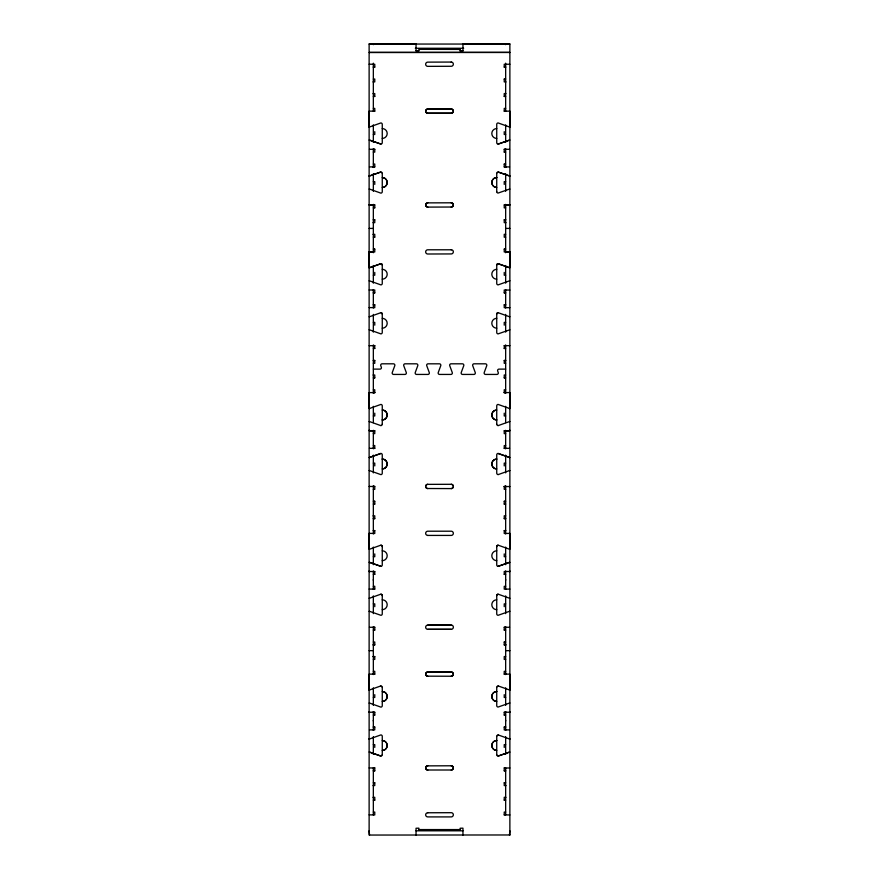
<?xml version="1.0" encoding="UTF-8"?>
<svg xmlns="http://www.w3.org/2000/svg" width="879" height="879" viewBox="0 0 879 879"><rect width="100%" height="100%" fill="white"/><g stroke="black" fill="none" stroke-linecap="round" stroke-linejoin="round"><path stroke-width="1.32" d="M369.477 712.309L369.125 711.726M380.86 685.928L369.532 689.96A1.406 1.406 0 0 1 369.125 690.026L369.125 674.127L374.762 674.127M369.125 571.559L369.125 570.91M369.125 533.388L369.125 549.276A1.406 1.406 0 0 0 369.532 549.221L380.86 545.178A1.406 1.406 0 0 1 382.266 546.595L382.266 564.955A1.406 1.406 0 0 1 380.86 566.362L371.652 563.142M369.477 430.743L369.125 430.172M369.125 392.572L369.125 408.537A1.406 1.406 0 0 0 369.532 408.471L380.86 404.439A1.406 1.406 0 0 1 382.266 405.845L382.266 424.216M369.125 267.787L369.125 251.899L373.344 251.735M373.344 721.033L373.344 720.286M373.344 580.283L373.344 579.536M505.656 44.313L505.656 44.642M505.656 721.033L505.656 720.286M505.656 580.283L505.656 579.536M509.523 712.309L509.875 711.726M498.14 685.928L509.468 689.96A1.406 1.406 0 0 0 509.875 690.026L509.875 674.127L504.238 674.127M509.875 571.559L509.875 570.91M509.523 430.743L509.875 430.172M505.656 251.735L509.875 251.833L509.875 267.787A1.406 1.406 0 0 1 509.468 267.732L498.14 263.766A1.406 1.406 0 0 0 496.734 265.095L496.734 283.467A1.406 1.406 0 0 0 498.14 284.873L509.468 280.84A1.406 1.406 0 0 1 509.875 280.775M382.266 173.427A1.406 1.406 0 0 0 380.86 172.02L369.532 175.91A1.406 1.406 0 0 1 369.125 176.042M380.86 172.02L369.532 175.987A1.406 1.406 0 0 1 369.125 175.965M504.238 111.15L509.875 111.15L509.875 127.048A1.406 1.406 0 0 1 509.468 126.983L498.14 122.95A1.406 1.406 0 0 0 496.734 124.357L496.734 142.728A1.406 1.406 0 0 0 498.14 144.057L509.468 140.091A1.406 1.406 0 0 1 509.875 140.036M498.14 144.134L509.468 140.168M369.125 267.71A1.406 1.406 0 0 0 369.532 267.655L380.86 263.689A1.406 1.406 0 0 1 382.266 265.095L382.266 283.467A1.406 1.406 0 0 1 380.86 284.873L369.532 280.84A1.406 1.406 0 0 0 369.125 280.851M369.532 267.732L380.86 263.766A1.406 1.406 0 0 1 382.266 265.172M369.125 329.779A1.406 1.406 0 0 1 369.532 329.834L380.86 333.877A1.406 1.406 0 0 0 382.266 332.46L382.266 314.1A1.406 1.406 0 0 0 380.86 312.693L369.532 316.726A1.406 1.406 0 0 1 369.125 316.792M380.86 453.509L369.532 457.476A1.406 1.406 0 0 1 369.125 457.53A1.406 1.406 0 0 0 369.532 457.399L380.86 453.432A1.406 1.406 0 0 1 382.266 454.839L382.266 473.21A1.406 1.406 0 0 1 380.86 474.616L369.532 470.584A1.406 1.406 0 0 0 369.125 470.518M498.14 425.623L509.468 421.579A1.406 1.406 0 0 1 509.875 421.524M498.14 474.616L509.468 470.584M369.532 598.214L380.86 594.182A1.406 1.406 0 0 1 382.266 595.588L382.266 613.96A1.406 1.406 0 0 1 380.86 615.289L369.532 611.323M509.468 562.329L498.14 566.296A1.406 1.406 0 0 1 496.734 564.889L496.734 546.595A1.406 1.406 0 0 1 498.14 545.178L509.468 549.221A1.406 1.406 0 0 0 509.875 549.276L509.875 533.388L504.238 533.487L504.238 530.575L505.656 530.575M498.14 566.362L507.348 563.142M508.051 562.901L509.468 562.406A1.406 1.406 0 0 1 509.875 562.34M369.125 739.019A1.406 1.406 0 0 0 369.532 738.964L380.86 734.921A1.406 1.406 0 0 1 382.266 736.327L382.266 754.698M496.734 754.621A1.406 1.406 0 0 0 498.14 756.028L509.468 752.072A1.406 1.406 0 0 1 509.875 752.083M498.14 756.105L509.468 752.138M369.828 430.743L370.531 430.743M370.883 430.743L371.586 430.743M371.938 430.743L372.641 430.743M372.993 430.743L374.762 430.743L374.762 433.633L373.344 433.556M509.875 430.743L504.238 430.743L504.238 433.633L505.656 433.633M506.359 430.743L507.062 430.743M507.414 430.743L508.117 430.743M508.469 430.743L509.172 430.743M372.993 448.334L374.762 448.334M509.523 448.334L504.238 448.334M506.007 712.309L504.238 712.309L504.238 715.121M369.477 729.9L374.762 729.823L374.762 727.01L373.344 727.01M372.993 729.9L373.696 729.9M505.304 729.9L506.007 729.9M369.125 44.049L509.875 44.049M415.338 48.268L463.662 48.268M460.146 49.422L418.854 49.345L418.854 50.828L416.042 50.828L416.042 43.95L369.125 43.95L369.125 835.05L509.875 834.973M416.042 50.751L418.854 50.751M460.146 49.345L460.146 50.828L462.958 50.751L462.958 43.95L509.875 43.95L509.875 835.05M460.146 50.828L462.958 50.828M509.875 52.388L369.136 52.443L509.875 52.443M369.125 64.222L374.762 64.244L374.762 67.134L373.344 67.134M509.875 64.244L504.238 64.244L504.238 67.134L505.656 67.134M373.344 67.057L374.762 67.057M504.238 67.057L505.656 67.057M373.344 79.099L374.762 79.022L374.762 81.912L372.993 81.912M504.238 79.099L505.656 79.022M506.007 81.912L504.238 81.912L504.238 79.022M372.993 93.635L374.762 93.559L374.762 96.448L373.344 96.448L374.762 96.382M505.919 93.57L504.238 93.559L504.238 96.448L505.656 96.448L504.238 96.382M373.344 108.337L374.762 108.414L374.762 111.226M505.656 108.337L504.238 108.414L504.238 111.226M427.776 108.963L451.224 108.963A2.11 2.11 0 0 1 453.344 111.073A2.11 2.11 0 0 1 451.224 113.259L427.776 113.259A2.11 2.11 0 0 1 425.656 111.15A2.11 2.11 0 0 1 427.776 108.963L427.776 109.04A2.11 2.11 0 0 0 425.656 111.15A2.11 2.11 0 0 0 427.776 113.193L451.224 113.193A2.11 2.11 0 0 0 453.344 111.073A2.11 2.11 0 0 0 451.224 109.04L427.776 109.04M374.762 111.15L369.125 111.128L369.125 127.048A1.406 1.406 0 0 0 369.532 126.983L380.86 122.95A1.406 1.406 0 0 1 382.266 124.357L382.266 142.728A1.406 1.406 0 0 1 380.86 144.057L369.532 140.168M373.344 134.476L374.762 134.476L374.762 131.663M505.656 134.476L504.238 134.476L504.238 131.663M373.344 152.067L374.762 152.144L374.762 149.254L369.477 149.331M504.238 152.144L504.238 149.254L509.523 149.331M372.993 149.331L374.762 149.331M504.238 149.331L506.007 149.331M504.238 152.067L505.656 152.067M373.344 164.032L374.762 164.032L374.762 166.922L372.993 166.922M504.238 164.109L505.656 164.109M374.762 166.845L369.477 166.922M504.238 164.032L504.238 166.922L509.523 166.922M504.238 166.922L506.007 166.922M373.344 181.623L374.762 181.623L374.762 184.436M505.656 181.623L504.238 181.623L504.238 184.436M427.776 202.873L451.224 202.807A2.11 2.11 0 0 1 453.344 204.917A2.11 2.11 0 0 1 451.224 207.026L427.776 207.103A2.11 2.11 0 0 1 425.656 204.983A2.11 2.11 0 0 1 427.776 202.873L427.776 202.873A2.11 2.11 0 0 0 425.656 204.917A2.11 2.11 0 0 0 427.776 207.026L427.776 207.103M369.125 204.818L374.762 204.851M504.238 204.851L509.875 204.818M369.125 204.994L374.762 204.994L374.762 207.883M509.875 204.994L504.238 205.06L504.238 207.883L505.656 207.883M373.344 207.883L374.762 207.807M373.344 219.761L374.762 219.761L374.762 222.651L372.993 222.651M505.656 219.761L504.238 219.761L504.238 222.651L506.007 222.651M373.344 219.838L374.762 219.838M504.238 219.838L505.656 219.838M369.125 228.419L373.344 228.419M505.656 228.419L509.875 228.419M372.993 234.385L374.762 234.308L374.762 237.198M505.656 234.308L504.238 234.308L504.238 237.198L505.656 237.198M373.344 237.121L374.762 237.121M374.762 249.087L373.344 249.087L374.762 249.153L374.762 251.976L369.125 251.899M504.238 249.087L505.656 249.087L504.238 249.153L504.238 251.976L509.875 251.899M373.344 275.215L374.762 275.215L374.762 272.402M505.656 275.215L504.238 275.215L504.238 272.402M369.125 289.993L374.762 290.004L374.762 292.883L373.344 292.883M509.875 290.07L504.238 290.004L504.238 292.883L505.656 292.883M373.344 292.817L374.762 292.817M504.238 292.817L505.656 292.817M373.344 304.771L374.762 304.771L374.762 307.661L369.125 307.584M505.656 304.771L504.238 304.771L504.238 307.661L509.875 307.661M373.344 304.848L374.762 304.848M504.238 304.848L505.656 304.848M373.344 322.373L374.762 322.373L374.762 325.186M505.656 322.373L504.238 322.373L504.238 325.186M373.344 345.59L374.762 345.59M504.238 345.59L505.656 345.59M369.125 345.711L374.762 345.656L374.762 348.545M509.875 345.656L504.238 345.656L504.238 348.545M373.344 348.469L374.762 348.469M504.238 348.469L505.656 348.469M373.344 360.434L374.762 360.434L374.762 363.324L373.344 363.247M505.656 360.434L504.238 360.434L504.238 363.324L505.656 363.247M373.344 360.511L374.762 360.511M504.238 360.511L505.656 360.511M373.344 369.114L380.014 369.125A1.406 1.406 0 0 0 381.332 367.224L380.739 365.62A1.406 1.406 0 0 1 382.09 363.807L393.462 363.818A1.406 1.406 0 0 1 394.814 365.62L392.232 372.619A1.406 1.406 0 0 0 393.583 374.432L404.955 374.432A1.406 1.406 0 0 0 406.307 372.608L403.725 365.62A1.406 1.406 0 0 1 405.076 363.807L416.448 363.818A1.406 1.406 0 0 1 417.8 365.62L415.218 372.619A1.406 1.406 0 0 0 416.569 374.432L427.952 374.432A1.406 1.406 0 0 0 429.293 372.608L426.711 365.62A1.406 1.406 0 0 1 428.062 363.818L439.445 363.818A1.406 1.406 0 0 1 440.786 365.62L438.214 372.619A1.406 1.406 0 0 0 439.555 374.432L450.938 374.432A1.406 1.406 0 0 0 452.289 372.608L449.707 365.62A1.406 1.406 0 0 1 451.048 363.807L462.431 363.818A1.406 1.406 0 0 1 463.782 365.62L461.2 372.619A1.406 1.406 0 0 0 462.552 374.432L473.924 374.432A1.406 1.406 0 0 0 475.275 372.608L472.693 365.62A1.406 1.406 0 0 1 474.045 363.807L485.417 363.818A1.406 1.406 0 0 1 486.768 365.62L484.186 372.619A1.406 1.406 0 0 0 485.538 374.432L496.91 374.432A1.406 1.406 0 0 0 498.261 372.608L497.668 371.004A1.406 1.406 0 0 1 498.986 369.125L505.656 369.114M373.081 375.025L374.762 374.992L374.762 377.871L373.344 377.871L374.762 377.805M505.656 374.992L504.238 374.992L504.238 377.871L505.656 377.871L504.238 377.805M373.344 389.837L374.762 389.76L374.762 392.649M505.656 389.837L504.238 389.76L504.238 392.649M369.125 392.627L374.762 392.572M504.238 392.572L509.875 392.572L509.875 408.537A1.406 1.406 0 0 1 509.468 408.471L498.14 404.439A1.406 1.406 0 0 0 496.734 405.845L496.734 424.216M373.344 392.737L374.762 392.737M504.238 392.737L505.656 392.737M373.344 415.965L374.762 415.965L374.762 413.152M505.656 415.965L504.238 415.965L504.238 413.152M369.125 430.743L373.344 430.743M372.993 430.82L374.762 430.82M504.238 430.82L506.007 430.82M373.344 445.598L374.762 445.521L374.762 448.411L372.993 448.411M505.656 445.521L504.238 445.598L504.238 448.411L506.007 448.411M373.344 448.334L369.477 448.334M373.344 463.112L374.762 463.112L374.762 465.925M505.656 463.112L504.238 463.112L504.238 465.925M427.776 484.362L451.224 484.296A2.11 2.11 0 0 1 453.344 486.406A2.11 2.11 0 0 1 451.224 488.592L427.776 488.515A2.11 2.11 0 0 1 425.656 486.483A2.11 2.11 0 0 1 427.776 484.296L427.776 484.362A2.11 2.11 0 0 0 425.656 486.483A2.11 2.11 0 0 0 427.776 488.515L427.776 488.592M373.344 486.34L374.762 486.34M504.238 486.34L505.656 486.34M369.125 486.461L374.762 486.483L374.762 489.372L373.344 489.372M504.238 486.548L509.875 486.548M505.656 489.372L504.238 489.295L504.238 486.483M374.762 501.261L373.344 501.261L374.762 501.327L374.762 504.139M504.238 501.261L505.656 501.261L504.238 501.327L504.238 504.139M373.344 504.074L374.762 504.074M504.238 504.074L505.656 504.074M372.993 515.874L374.762 515.797L374.762 518.687L373.344 518.687M505.656 515.797L504.238 515.797L504.238 518.687L505.656 518.687M373.344 518.61L374.762 518.61M504.238 518.61L505.656 518.61M373.344 530.575L374.762 530.575L374.762 533.465L369.125 533.366M373.344 530.652L374.762 530.652M504.238 530.652L505.656 530.652M427.776 535.421L451.224 535.421A2.11 2.11 0 0 0 453.344 533.311A2.11 2.11 0 0 0 451.224 531.202L427.776 531.202A2.11 2.11 0 0 0 425.656 533.311A2.11 2.11 0 0 0 427.776 535.421L427.776 535.498M373.344 556.715L374.762 556.715L374.762 553.891M505.656 556.715L504.238 556.715L504.238 553.891M369.125 571.493L374.762 571.559M509.875 571.493L504.238 571.493L504.238 574.383L505.656 574.383L504.238 574.306M374.762 574.306L373.344 574.306L374.762 574.383L374.762 571.493M373.344 586.337L374.762 586.26L374.762 589.15M505.656 586.26L504.238 586.337L504.238 589.15L509.875 589.084M369.125 589.084L374.762 589.084M373.344 603.862L374.762 603.862L374.762 606.675M505.656 603.862L504.238 603.862L504.238 606.675M427.776 625.112L451.224 625.035A2.11 2.11 0 0 1 453.344 627.221A2.11 2.11 0 0 1 451.224 629.331L427.776 629.331A2.11 2.11 0 0 1 425.656 627.221A2.11 2.11 0 0 1 427.776 625.112L451.224 625.112M374.762 630.111L374.762 627.221L369.477 627.298M504.238 630.111L504.238 627.221L509.523 627.298M372.993 627.298L374.762 627.298M504.238 627.298L506.007 627.298M427.776 629.331L451.224 629.331M373.344 630.111L374.762 630.034M504.238 630.034L505.656 630.111M373.344 642L374.762 642L374.762 644.889L372.993 644.889M504.238 642.077L505.656 642.077M373.344 644.812L374.762 644.812M504.238 642L504.238 644.889L505.656 644.812M504.238 644.889L506.007 644.889M369.125 650.658L373.344 650.658M505.656 650.658L509.875 650.658M373.344 656.547L374.762 656.547L374.762 659.426L373.344 659.36M505.656 656.547L504.238 656.547L504.238 659.426L505.656 659.36M372.993 656.613L374.762 656.613M373.344 671.314L374.762 671.314L374.762 674.204L372.993 674.204M505.656 671.391L504.238 671.314L504.238 674.204L506.007 674.204M427.776 671.952L451.224 671.952A2.11 2.11 0 0 1 453.344 674.061A2.11 2.11 0 0 1 451.224 676.237L427.776 676.171A2.11 2.11 0 0 1 425.656 674.061A2.11 2.11 0 0 1 427.776 671.952L427.776 672.017A2.11 2.11 0 0 0 425.656 674.127A2.11 2.11 0 0 0 427.776 676.237L427.776 676.171M427.776 672.017L451.224 672.017A2.11 2.11 0 0 1 453.344 674.127A2.11 2.11 0 0 1 451.224 676.171L451.224 676.237M373.344 697.454L374.762 697.454L374.762 694.641M505.656 697.454L504.238 697.454L504.238 694.641M369.125 712.232L374.762 712.232L374.762 715.121M504.238 712.232L509.875 712.232M374.762 712.309L372.993 712.309M373.344 715.045L374.762 715.045M504.238 715.045L505.656 715.045M505.656 727.01L504.238 727.01L504.238 729.9L509.523 729.9M373.344 727.087L374.762 727.087M504.238 727.087L505.656 727.087M373.344 744.612L374.762 744.612L374.762 747.425M505.656 744.612L504.238 744.612L504.238 747.425M427.776 765.862L451.224 765.785A2.11 2.11 0 0 1 453.344 767.894A2.11 2.11 0 0 1 451.224 770.004L427.776 770.004A2.11 2.11 0 0 1 425.656 767.894A2.11 2.11 0 0 1 427.776 765.785L427.776 765.862A2.11 2.11 0 0 0 425.656 767.971A2.11 2.11 0 0 0 427.776 770.081L427.776 770.004M374.762 767.828L373.344 767.828L373.344 814.954M504.238 767.828L505.656 767.828L505.656 814.954M369.125 767.949L374.762 767.971L374.762 770.861L373.344 770.861M509.875 767.971L504.238 768.048L504.238 770.861L505.656 770.861M373.344 770.784L374.762 770.784M504.238 770.784L505.656 770.784M373.344 782.749L374.762 782.815M504.238 782.815L505.656 782.749M372.993 785.628L374.762 785.562L374.762 782.749M506.007 785.628L504.238 785.562L504.238 782.749M372.993 797.363L374.762 797.286L374.762 800.176L373.344 800.176L374.762 800.099M505.919 797.341L504.238 797.286L504.238 800.176L505.656 800.176L504.238 800.099M373.344 812.064L374.762 812.064L374.762 814.954L369.125 814.855M505.656 812.064L504.238 812.064L504.238 814.954M427.776 812.767L451.224 812.69A2.11 2.11 0 0 1 453.344 814.8A2.11 2.11 0 0 1 451.224 816.91L427.776 816.91A2.11 2.11 0 0 1 425.656 814.877A2.11 2.11 0 0 1 427.776 812.767L427.776 812.69M504.238 814.877L509.875 814.954M418.854 829.578L460.146 829.578M369.125 830.809L369.532 835.039M416.042 830.809L462.958 830.809M509.875 830.809L509.468 835.039M496.734 173.427A1.406 1.406 0 0 1 498.14 172.02L509.468 175.91A1.406 1.406 0 0 0 509.875 176.042M498.14 172.02L509.468 175.987A1.406 1.406 0 0 0 509.875 175.965M380.86 144.057L369.532 140.091A1.406 1.406 0 0 0 369.125 140.036M509.468 267.655L498.14 263.689A1.406 1.406 0 0 0 496.734 265.172M509.875 329.845A1.406 1.406 0 0 0 509.468 329.911L498.14 333.877A1.406 1.406 0 0 1 496.734 332.46L496.734 314.1A1.406 1.406 0 0 1 498.14 312.693L509.468 316.726A1.406 1.406 0 0 0 509.875 316.715M498.14 453.509L509.468 457.476A1.406 1.406 0 0 0 509.875 457.53A1.406 1.406 0 0 1 509.468 457.399L498.14 453.432A1.406 1.406 0 0 0 496.734 454.839L496.734 473.21A1.406 1.406 0 0 0 498.14 474.539M380.86 425.623L369.532 421.579A1.406 1.406 0 0 0 369.125 421.601M380.86 566.296L369.532 562.329A1.406 1.406 0 0 0 369.125 562.274M369.532 562.406L370.949 562.901M498.14 734.921L509.468 738.964A1.406 1.406 0 0 0 509.875 739.019M369.532 703.068L380.86 707.112A1.406 1.406 0 0 0 382.266 705.705L382.266 687.334M369.125 752.006A1.406 1.406 0 0 1 369.532 752.072L380.86 756.028A1.406 1.406 0 0 0 382.266 754.621M369.532 752.138L380.86 756.105M373.344 44.313L373.344 44.642M505.656 63.167L505.656 111.248M505.656 124.851L505.656 142.453M505.656 149.001L505.656 167.471M505.656 173.646L505.656 191.292M505.656 204.389L505.656 252.712M505.656 265.502L505.656 283.192M505.656 289.565L505.656 308.035M505.656 314.396L505.656 332.141M505.656 344.931L505.656 393.418M505.656 406.34L505.656 422.612M505.656 430.314L505.656 448.784M505.656 455.135L505.656 472.891M505.656 485.68L505.656 533.992M505.656 547.09L505.656 564.692M505.656 570.889L505.656 589.359M505.656 595.885L505.656 613.63M505.656 627.079L505.656 674.567M505.656 687.828L505.656 705.43M505.656 711.627L505.656 729.834M505.656 736.635L505.656 754.38M496.734 173.35L496.734 191.721M496.734 687.334L496.734 705.705A1.406 1.406 0 0 0 498.14 707.035L509.468 703.068A1.406 1.406 0 0 1 509.875 703.013M496.734 736.327L496.734 754.698M462.958 835.05L462.958 828.172L460.146 828.249L460.146 829.655L418.854 829.655L418.854 828.172L416.042 828.249L416.042 835.05M451.224 202.807L451.224 202.873A2.11 2.11 0 0 1 453.344 204.983A2.11 2.11 0 0 1 451.224 207.103L451.224 207.026M451.224 484.296L451.224 484.362A2.11 2.11 0 0 1 453.344 486.483A2.11 2.11 0 0 1 451.224 488.515L451.224 488.592M451.224 765.785L451.224 765.862A2.11 2.11 0 0 1 453.344 767.971A2.11 2.11 0 0 1 451.224 770.081M382.266 173.35L382.266 191.721A1.406 1.406 0 0 1 380.86 193.127L369.532 189.095A1.406 1.406 0 0 0 369.125 189.106M373.344 63.167L373.344 111.248M373.344 124.851L373.344 142.453M373.344 149.001L373.344 167.471M373.344 173.646L373.344 191.292M373.344 204.389L373.344 252.712M373.344 265.502L373.344 283.192M373.344 289.565L373.344 308.035M373.344 314.396L373.344 332.141M373.344 344.931L373.344 393.418M373.344 406.34L373.344 422.612M373.344 430.314L373.344 448.784M373.344 455.135L373.344 472.891M373.344 485.68L373.344 533.992M373.344 547.09L373.344 564.692M373.344 570.889L373.344 589.359M373.344 595.885L373.344 613.63M373.344 627.079L373.344 674.567M373.344 687.828L373.344 705.43M373.344 711.627L373.344 729.834M373.344 736.635L373.344 754.38M369.532 738.887A1.406 1.406 0 0 1 369.125 738.942M369.125 703.09A1.406 1.406 0 0 1 369.532 703.145M380.86 686.005A1.406 1.406 0 0 1 382.266 687.411M369.532 689.894A1.406 1.406 0 0 1 369.125 689.949M509.875 689.949A1.406 1.406 0 0 1 509.468 689.894M496.734 687.411A1.406 1.406 0 0 1 498.14 686.005M509.875 738.942A1.406 1.406 0 0 1 509.468 738.887M496.734 736.404A1.406 1.406 0 0 1 498.14 734.998M369.532 598.149A1.406 1.406 0 0 1 369.125 598.203M380.86 594.259A1.406 1.406 0 0 1 382.266 595.665M382.266 550.814A4.922 4.922 0 0 1 387.189 555.737A4.922 4.922 0 0 1 382.266 560.659M380.86 545.255A1.406 1.406 0 0 1 382.266 546.661M496.734 546.661A1.406 1.406 0 0 1 498.14 545.255M496.734 560.659A4.922 4.922 0 0 1 491.811 555.737A4.922 4.922 0 0 1 496.734 550.814M509.875 598.28A1.406 1.406 0 0 1 509.468 598.214L498.14 594.182A1.406 1.406 0 0 0 496.734 595.588L496.734 613.96A1.406 1.406 0 0 0 498.14 615.289L509.468 611.323A1.406 1.406 0 0 1 509.875 611.268M496.734 595.665A1.406 1.406 0 0 1 498.14 594.259M496.734 609.663A4.922 4.922 0 0 1 491.811 604.73A4.922 4.922 0 0 1 496.734 599.808M369.125 611.344A1.406 1.406 0 0 1 369.532 611.399M382.266 599.808A4.922 4.922 0 0 1 387.189 604.73A4.922 4.922 0 0 1 382.266 609.663M382.266 424.139A1.406 1.406 0 0 1 380.86 425.546M382.266 419.92A4.922 4.922 0 0 0 387.189 414.987A4.922 4.922 0 0 0 382.266 410.064A4.922 4.922 0 0 1 387.189 415.031A4.922 4.922 0 0 1 382.266 419.953M369.532 408.405A1.406 1.406 0 0 1 369.125 408.46M509.875 408.46A1.406 1.406 0 0 1 509.468 408.405M496.734 419.92A4.922 4.922 0 0 1 491.811 414.987A4.922 4.922 0 0 1 496.734 410.064A4.922 4.922 0 0 0 491.811 415.031A4.922 4.922 0 0 0 496.734 419.953M498.14 425.546A1.406 1.406 0 0 1 496.734 424.139M496.734 459.069A4.922 4.922 0 0 0 491.811 463.991A4.922 4.922 0 0 0 496.734 468.914A4.922 4.922 0 0 1 491.811 464.024A4.922 4.922 0 0 1 496.734 459.102M509.468 470.65A1.406 1.406 0 0 1 509.875 470.595M382.266 459.069A4.922 4.922 0 0 1 387.189 463.991A4.922 4.922 0 0 1 382.266 468.914A4.922 4.922 0 0 0 387.189 464.024A4.922 4.922 0 0 0 382.266 459.102M380.86 312.759A1.406 1.406 0 0 1 382.266 314.166M382.266 269.326A4.922 4.922 0 0 1 387.189 274.248A4.922 4.922 0 0 1 382.266 279.17M496.734 279.17A4.922 4.922 0 0 1 491.811 274.248A4.922 4.922 0 0 1 496.734 269.326M496.734 314.166A1.406 1.406 0 0 1 498.14 312.759M496.734 328.175A4.922 4.922 0 0 1 491.811 323.241A4.922 4.922 0 0 1 496.734 318.319M382.266 318.352A4.922 4.922 0 0 1 387.189 323.285A4.922 4.922 0 0 1 382.266 328.208M382.266 128.576A4.922 4.922 0 0 1 387.189 133.498A4.922 4.922 0 0 1 382.266 138.432M369.532 126.917A1.406 1.406 0 0 1 369.125 126.972M509.875 126.972A1.406 1.406 0 0 1 509.468 126.917M496.734 138.432A4.922 4.922 0 0 1 491.811 133.498A4.922 4.922 0 0 1 496.734 128.576M496.734 191.644A1.406 1.406 0 0 0 498.14 193.05L509.468 189.095A1.406 1.406 0 0 1 509.875 189.106M451.224 62.057L427.776 62.134A2.11 2.11 0 0 0 425.656 64.244A2.11 2.11 0 0 0 427.776 66.354L451.224 66.277A2.11 2.11 0 0 0 453.344 64.167A2.11 2.11 0 0 0 451.224 62.057L451.224 62.134M451.224 249.79L427.776 249.79A2.11 2.11 0 0 0 425.656 251.899A2.11 2.11 0 0 0 427.776 254.009L451.224 253.932A2.11 2.11 0 0 0 453.344 251.823A2.11 2.11 0 0 0 451.224 249.713L451.224 249.79M387.189 696.487A4.922 4.922 0 0 0 382.266 691.553A4.922 4.922 0 0 1 387.189 696.52A4.922 4.922 0 0 1 382.266 701.442A4.922 4.922 0 0 0 387.189 696.487M491.811 696.487A4.922 4.922 0 0 0 496.734 701.409A4.922 4.922 0 0 1 491.811 696.52A4.922 4.922 0 0 1 496.734 691.553A4.922 4.922 0 0 0 491.811 696.52M491.811 745.48A4.922 4.922 0 0 0 496.734 750.402A4.922 4.922 0 0 1 491.811 745.513A4.922 4.922 0 0 1 496.734 740.557A4.922 4.922 0 0 0 491.811 745.513M387.189 745.48A4.922 4.922 0 0 0 382.266 740.557A4.922 4.922 0 0 1 387.189 745.513A4.922 4.922 0 0 1 382.266 750.446A4.922 4.922 0 0 0 387.189 745.48M491.811 182.502A4.922 4.922 0 0 0 496.734 187.425A4.922 4.922 0 0 1 491.811 182.535A4.922 4.922 0 0 1 496.734 177.569A4.922 4.922 0 0 0 491.811 182.535M387.189 182.502A4.922 4.922 0 0 0 382.266 177.569A4.922 4.922 0 0 1 387.189 182.535A4.922 4.922 0 0 1 382.266 187.458A4.922 4.922 0 0 0 387.189 182.502"/></g></svg>
